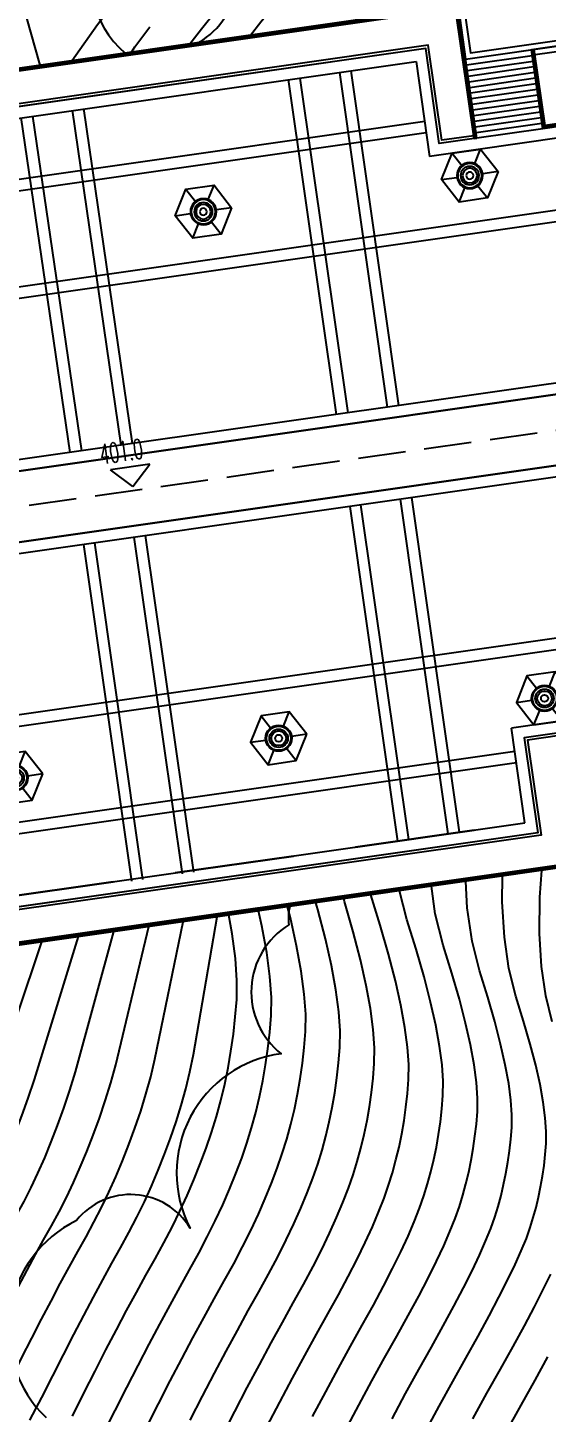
# Model space of a CAD drawing. Extents: x 351134 to 737836, y 2693212 to 3319468.
# Drawn here: x 497323 to 524668, y 3116116 to 3189061 of the extents above; entities that cross this region are included whole.
import ezdxf

# ---------------------------------------------------------------- set-up
doc = ezdxf.new("R2010")
doc.units = 0
doc.linetypes.add('DASH', pattern=[0.35, 0.25, -0.1])
for name, color, linetype in [('00000实测标高', 6, 'CONTINUOUS'), ('00景观层', 10, 'CONTINUOUS'), ('01佛教小品', 2, 'CONTINUOUS'), ('DGX', 8, 'CONTINUOUS'), ('绿化', 3, 'CONTINUOUS')]:
    doc.layers.add(name, color=color, linetype=linetype)
doc.styles.add('_TCH_DIM', font='txt.shx', dxfattribs={"width": 0.8, "height": 3.5, "bigfont": 'hztxt.shx'})
doc.linetypes.add('FENCELINE2', pattern='A,6.35,-2.54,[132,ltypeshp.shx,S=2.54,R=0,X=-2.54,Y=0],-2.54,25.4', length=36.83)

# ---------------------------------------------------------------- blocks, each defined once
blk = doc.blocks.new('gehjj')
at = {"layer": '01佛教小品', "color": 11, "linetype": 'Continuous'}
for p, q in [((565372, 2770611), (565676, 2771366)), ((564191, 2771154), (564693, 2770514)), ((563632, 2769762), (564438, 2769877)), ((566602, 2770186), (565796, 2770071)), ((564558, 2768582), (564861, 2769337)), ((565541, 2769434), (566043, 2768794))]:
    blk.add_line(p, q, dxfattribs=at)
at = {"layer": '01佛教小品', "color": 11, "linetype": 'Continuous', "flags": 128}
blk.add_lwpolyline([(566602, 2770186), (565676, 2771366), (564191, 2771154), (563632, 2769762), (564558, 2768582), (566043, 2768794)], close=True, dxfattribs=at)
at = {"layer": '01佛教小品', "color": 11, "linetype": 'Continuous'}
for radius in [686, 636, 486, 386, 186]:
    blk.add_circle((565117, 2769974), radius, dxfattribs=at)

msp = doc.modelspace()

# ---------------------------------------------------------------- linework, layer by layer
at = {"layer": '00000实测标高', "color": 6}
for p, q in [((503753, 3166087, -355302), (501674, 3165790, -355302)), ((502862, 3164899, -355302), (503753, 3166087, -355302)), ((502862, 3164899, -355302), (501674, 3165790, -355302))]:
    msp.add_line(p, q, dxfattribs=at)
at = {"layer": '00000实测标高', "color": 7, "linetype": 'DASH', "ltscale": 10000, "elevation": -355302, "flags": 128}
msp.add_lwpolyline([(369208, 3145600), (691743, 3191693)], dxfattribs=at)
at = {"layer": '00景观层', "linetype": 'Continuous'}
msp.add_line((523837, 3187901, -355302), (524410, 3183892, -355302), dxfattribs=at)
at = {"layer": '00景观层', "color": 250, "linetype": 'Continuous'}
for p, q in [((487223, 3182921, -355302), (517763, 3187286, -355302)), ((513574, 3168706, -355302), (511056, 3186327, -355302)), ((511650, 3186412, -355302), (514168, 3168791, -355302)), ((513729, 3186709, -355302), (516247, 3169088, -355302)), ((514323, 3186794, -355302), (516841, 3169173, -355302)), ((500252, 3184802, -355302), (502826, 3167170, -355302)), ((499559, 3166703, -355302), (496987, 3184325, -355302)), ((497581, 3184411, -355302), (500153, 3166788, -355302)), ((499659, 3184715, -355302), (502232, 3167085, -355302)), ((514268, 3163855, -355302), (516786, 3146234, -355302)), ((517380, 3146319, -355302), (514862, 3163940, -355302)), ((519459, 3146616, -355302), (516940, 3164237, -355302)), ((520053, 3146701, -355302), (517534, 3164322, -355302)), ((505465, 3144515, -355302), (502933, 3162235, -355302)), ((506059, 3144600, -355302), (503527, 3162320, -355302)), ((500260, 3161853, -355302), (502792, 3144133, -355302)), ((503386, 3144218, -355302), (500854, 3161938, -355302)), ((492953, 3142828, -355302), (523493, 3147193, -355302)), ((520820, 3146810, -355302), (514583, 3145919, -355302)), ((514583, 3145919, -355302), (520820, 3146810, -355302)), ((511316, 3145452, -355302), (505080, 3144561, -355302)), ((505080, 3144561, -355302), (511316, 3145452, -355302)), ((492953, 3142828, -355302), (501813, 3144094, -355302)), ((501813, 3144094, -355302), (495576, 3143203, -355302))]:
    msp.add_line(p, q, dxfattribs=at)
at = {"layer": '00景观层', "color": 7, "elevation": -355302, "flags": 128}
for points in [[(520966, 3183248), (519990, 3190079), (531127, 3191670), (533631, 3174148)], [(531509, 3188998), (531127, 3191670), (519990, 3190079), (520372, 3187406), (531657, 3189019)], [(520966, 3183248), (519969, 3190227), (486262, 3185410)], [(520818, 3183227), (519842, 3190058), (486283, 3185262)], [(520372, 3187406), (531509, 3188998)], [(528617, 3184493), (528044, 3188502), (523837, 3187901)], [(518986, 3182965), (518272, 3187965), (486545, 3183430)], [(520818, 3183227), (518986, 3182965), (518272, 3187965), (486545, 3183430)], [(527698, 3184210), (524431, 3183743), (523837, 3187901)], [(530874, 3168703), (528617, 3184493), (524558, 3183913), (523985, 3187922)], [(524431, 3183743), (520966, 3183248)], [(520818, 3183227), (520966, 3183248)], [(525288, 3151944), (523457, 3151683), (524172, 3146683), (492444, 3142149)], [(525288, 3151944), (526265, 3145114), (492706, 3140318)], [(525437, 3151966), (526434, 3144987), (492727, 3140169)], [(523457, 3151683), (524172, 3146683), (492444, 3142149)]]:
    msp.add_lwpolyline(points, dxfattribs=at)
at = {"layer": '00景观层', "color": 250, "linetype": 'Continuous', "elevation": -355302, "flags": 128}
msp.add_lwpolyline([(531170, 3189252), (530872, 3191331), (520330, 3189824), (520627, 3187745)], close=True, dxfattribs=at)
at = {"layer": '00景观层', "color": 1, "elevation": -355302, "flags": 128}
for points in [[(519969, 3190227), (476659, 3184038)], [(526434, 3144987), (483125, 3138797)]]:
    msp.add_lwpolyline(points, dxfattribs=at)
at = {"layer": '00景观层', "color": 31, "linetype": 'FENCELINE2', "ltscale": 150, "elevation": -355302, "flags": 128}
for points in [[(520892, 3183238), (519905, 3190142), (486272, 3185336)], [(530799, 3168693), (528554, 3184408), (524495, 3183828), (523911, 3187912)], [(525363, 3151955), (526349, 3145050), (492716, 3140244)]]:
    msp.add_lwpolyline(points, dxfattribs=at)
at = {"layer": '00景观层', "color": 250, "linetype": 'Continuous', "elevation": -355302, "flags": 128}
for points in [[(520797, 3183376), (519114, 3183135), (518399, 3188134), (486523, 3183579)], [(518272, 3187965), (488722, 3183742)], [(518272, 3187965), (488722, 3183742)], [(528320, 3184451), (527790, 3188163), (524028, 3187625)], [(517763, 3187286), (518477, 3182286)], [(520415, 3187109), (523879, 3187604)], [(520457, 3186812), (523922, 3187307)], [(520499, 3186515), (523964, 3187010)], [(520542, 3186218), (524007, 3186713)], [(520584, 3185921), (524049, 3186416)], [(520627, 3185624), (524092, 3186119)], [(520669, 3185327), (524134, 3185822)], [(520712, 3185030), (524176, 3185525)], [(520754, 3184733), (524219, 3185228)], [(520797, 3184436), (524261, 3184931)], [(518216, 3184118), (482875, 3179067)], [(520839, 3184139), (524304, 3184634)], [(520881, 3183842), (524346, 3184337)], [(520924, 3183545), (524389, 3184040)], [(518301, 3183524), (482960, 3178473)], [(527981, 3183645), (518477, 3182286)], [(528511, 3179932), (475967, 3172423)], [(528596, 3179338), (476356, 3171873)], [(529785, 3171023), (480189, 3163935)], [(529870, 3170429), (480273, 3163341)], [(480273, 3163341), (529870, 3170429)], [(530393, 3166766), (480797, 3159678)], [(480797, 3159678), (530393, 3166766)], [(530478, 3166172), (480882, 3159084)], [(531666, 3157856), (479426, 3150391)], [(531751, 3157262), (479207, 3149753)], [(532282, 3153550), (522778, 3152192)], [(523493, 3147193), (522778, 3152192)], [(525310, 3151796), (523627, 3151555), (524341, 3146556), (492465, 3142001)], [(522955, 3150955), (487614, 3145904)], [(523040, 3150361), (487699, 3145310)], [(524172, 3146683), (494622, 3142460)]]:
    msp.add_lwpolyline(points, dxfattribs=at)
at = {"layer": 'DGX', "color": 8, "linetype": 'Continuous', "elevation": -355302}
for points in [[(506326, 3188278, 0.489743), (507147, 3194986, 0.520567), (504764, 3197844, 0.520567), (498570, 3198320, 0.520567), (490231, 3204035, 0.520567), (488563, 3209750, 0.520567), (483560, 3216656, 0.520567), (480224, 3221418, 0.520567), (475459, 3222132, 0.520567), (471647, 3218799, 0.520567), (466882, 3216417, 0.520567), (460211, 3219989, 0.520567), (453064, 3218799, 0.520567), (441866, 3214989, 0.520567)], [(447346, 3202844, 0.520567), (455685, 3201892, 0.520567), (464262, 3200939, 0.520567), (471886, 3204987, 0.520567), (481177, 3197129, 0.520567), (485228, 3196653, 0.469007), (493447, 3194510, -0.4943), (500962, 3193898, 0.317498), (502444, 3187723, 0.317498)]]:
    msp.add_lwpolyline(points, format="xyb", dxfattribs=at)
at = {"layer": 'DGX', "color": 8, "linetype": 'Continuous'}
for points, elevation in [([(497983, 3187085), (495896, 3194495), (495476, 3195599), (494924, 3196787), (494368, 3197963), (493937, 3199030), (493632, 3199987), (493452, 3200834), (493397, 3201572), (493399, 3201585)], 43698), ([(499645, 3187323), (500996, 3189223), (501759, 3190213), (502508, 3191190), (503132, 3192085), (503632, 3192900), (504008, 3193632), (504260, 3194283), (504387, 3194852), (504390, 3195340), (504268, 3195747), (504126, 3196117), (504067, 3196497), (504090, 3196887), (504197, 3197286), (504201, 3197295)], 41698), ([(505857, 3188211), (506471, 3189002), (507253, 3189984), (507948, 3190855), (508554, 3191616), (509072, 3192266), (509503, 3192806), (509845, 3193235), (510099, 3193554), (510266, 3193762), (510381, 3193922), (510483, 3194096), (510521, 3194179)], 39698), ([(509042, 3188666), (509599, 3189365), (510155, 3190062), (510651, 3190684), (511087, 3191231), (511464, 3191704), (511782, 3192101), (512040, 3192424), (512255, 3192723), (512445, 3193048), (512517, 3193201)], 38698), ([(502779, 3187771), (502967, 3188049), (503742, 3189110)], 40698), ([(524931, 3136731), (524584, 3138093), (524360, 3139639), (524258, 3141368), (524278, 3143280), (524374, 3144692)], 27698), ([(516499, 3115828), (517214, 3117155), (517904, 3118413), (518568, 3119601), (519191, 3120718), (519755, 3121760), (520260, 3122728), (520707, 3123621), (521095, 3124439), (521423, 3125183), (521694, 3125852), (521905, 3126446), (522078, 3127007), (522234, 3127576), (522371, 3128153), (522492, 3128737), (522595, 3129330), (522680, 3129931), (522747, 3130539), (522797, 3131155), (522806, 3131827), (522753, 3132602), (522636, 3133481), (522456, 3134462), (522214, 3135547), (521908, 3136735), (521538, 3138027), (521106, 3139421), (520712, 3140972), (520457, 3142731), (520375, 3144121)], 29698), ([(518246, 3115116), (518985, 3116489), (519699, 3117791), (520386, 3119020), (521029, 3120172), (521610, 3121241), (522127, 3122225), (522581, 3123125), (522972, 3123942), (523301, 3124675), (523566, 3125324), (523768, 3125889), (523931, 3126416), (524077, 3126950), (524207, 3127492), (524320, 3128041), (524416, 3128598), (524496, 3129162), (524560, 3129733), (524606, 3130312), (524615, 3130943), (524565, 3131672), (524455, 3132497), (524286, 3133419), (524058, 3134437), (523771, 3135553), (523424, 3136766), (523018, 3138076), (522648, 3139532), (522408, 3141185), (522299, 3143034), (522314, 3144398)], 28698), ([(507537, 3114885), (508218, 3116207), (508877, 3117470), (509515, 3118673), (510131, 3119817), (510725, 3120901), (511298, 3121925), (511839, 3122901), (512338, 3123839), (512795, 3124739), (513210, 3125602), (513583, 3126426), (513914, 3127213), (514203, 3127962), (514451, 3128673), (514666, 3129371), (514859, 3130078), (515031, 3130795), (515180, 3131522), (515308, 3132258), (515414, 3133005), (515497, 3133761), (515559, 3134527), (515571, 3135362), (515505, 3136326), (515360, 3137418), (515136, 3138638), (514834, 3139986), (514454, 3141463), (513995, 3143068), (513953, 3143203)], 33698), ([(509912, 3115397), (510598, 3116710), (511261, 3117962), (511901, 3119151), (512520, 3120279), (513115, 3121344), (513677, 3122355), (514192, 3123319), (514661, 3124236), (515084, 3125106), (515461, 3125929), (515792, 3126705), (516076, 3127434), (516314, 3128117), (516519, 3128780), (516703, 3129452), (516866, 3130134), (517008, 3130826), (517129, 3131526), (517230, 3132236), (517310, 3132956), (517369, 3133684), (517380, 3134479), (517317, 3135395), (517179, 3136434), (516966, 3137594), (516679, 3138877), (516317, 3140281), (515881, 3141808), (515385, 3143408)], 32698), ([(512318, 3115951), (513007, 3117250), (513672, 3118486), (514314, 3119657), (514933, 3120763), (515515, 3121810), (516047, 3122800), (516528, 3123733), (516958, 3124611), (517339, 3125433), (517669, 3126198), (517948, 3126907), (518178, 3127560), (518372, 3128189), (518546, 3128827), (518701, 3129474), (518836, 3130130), (518951, 3130794), (519047, 3131468), (519122, 3132150), (519178, 3132841), (519189, 3133595), (519129, 3134464), (518998, 3135449), (518796, 3136550), (518524, 3137767), (518181, 3139099), (517767, 3140548), (517282, 3142112), (516898, 3143624)], 31698), ([(514039, 3115191), (514753, 3116539), (515443, 3117820), (516109, 3119035), (516751, 3120182), (517353, 3121264), (517901, 3122280), (518394, 3123231), (518833, 3124116), (519217, 3124936), (519546, 3125690), (519821, 3126379), (520041, 3127003), (520225, 3127598), (520390, 3128201), (520536, 3128813), (520664, 3129433), (520773, 3130062), (520863, 3130699), (520935, 3131345), (520988, 3131998), (520998, 3132711), (520941, 3133533), (520817, 3134465), (520626, 3135506), (520369, 3136657), (520044, 3137917), (519653, 3139287), (519194, 3140766), (518776, 3142411), (518566, 3143862)], 30698), ([(501282, 3114990), (501918, 3116258), (502536, 3117474), (503135, 3118638), (503715, 3119749), (504276, 3120807), (504818, 3121813), (505341, 3122767), (505845, 3123668), (506324, 3124538), (506775, 3125398), (507196, 3126248), (507587, 3127087), (507949, 3127917), (508282, 3128736), (508586, 3129545), (508860, 3130344), (509107, 3131144), (509328, 3131954), (509525, 3132777), (509696, 3133610), (509843, 3134455), (509964, 3135311), (510060, 3136178), (510131, 3137056), (510145, 3138014), (510068, 3139119), (509902, 3140371), (509646, 3141770), (509468, 3142562)], 36698), ([(503557, 3115340), (504203, 3116611), (504829, 3117828), (505436, 3118989), (506022, 3120096), (506589, 3121148), (507135, 3122145), (507662, 3123087), (508163, 3123992), (508629, 3124878), (509062, 3125745), (509462, 3126592), (509827, 3127420), (510160, 3128228), (510458, 3129017), (510723, 3129787), (510960, 3130553), (511172, 3131329), (511360, 3132116), (511524, 3132914), (511664, 3133723), (511780, 3134542), (511873, 3135372), (511941, 3136213), (511954, 3137130), (511880, 3138188), (511721, 3139386), (511476, 3140726), (511145, 3142206), (510997, 3142780)], 35698), ([(505870, 3115748), (506524, 3117017), (507156, 3118230), (507768, 3119385), (508360, 3120482), (508930, 3121523), (509480, 3122506), (510001, 3123447), (510483, 3124359), (510928, 3125242), (511336, 3126097), (511705, 3126923), (512037, 3127721), (512331, 3128490), (512587, 3129230), (512813, 3129962), (513015, 3130703), (513195, 3131455), (513352, 3132218), (513486, 3132990), (513597, 3133773), (513685, 3134567), (513750, 3135370), (513762, 3136246), (513693, 3137257), (513540, 3138402), (513306, 3139682), (512989, 3141096), (512590, 3142645), (512491, 3142994)], 34698), ([(492893, 3115675), (493624, 3116759), (494274, 3117832), (494843, 3118896), (495363, 3119933), (495869, 3120927), (496358, 3121879), (496832, 3122787), (497291, 3123653), (497734, 3124475), (498162, 3125255), (498574, 3125992), (498972, 3126721), (499357, 3127477), (499730, 3128259), (500090, 3129068), (500438, 3129904), (500773, 3130766), (501096, 3131656), (501405, 3132571), (501694, 3133507), (501954, 3134456), (503695, 3141737)], 40698), ([(495165, 3115663), (495852, 3116797), (496452, 3117919), (497002, 3119014), (497536, 3120064), (498053, 3121068), (498553, 3122027), (499037, 3122941), (499505, 3123810), (499957, 3124633), (500392, 3125411), (500810, 3126175), (501212, 3126957), (501597, 3127756), (501965, 3128573), (502316, 3129407), (502650, 3130259), (502968, 3131128), (503269, 3132015), (503547, 3132916), (503797, 3133831), (504019, 3134758), (505508, 3141996)], 39698), ([(497430, 3115761), (498062, 3116943), (498641, 3118096), (499202, 3119201), (499747, 3120258), (500274, 3121268), (500784, 3122230), (501276, 3123144), (501751, 3124011), (502209, 3124830), (502648, 3125630), (503066, 3126437), (503463, 3127253), (503839, 3128078), (504194, 3128910), (504528, 3129751), (504841, 3130600), (505133, 3131458), (505400, 3132325), (505641, 3133205), (505854, 3134098), (506040, 3135002), (507297, 3142252)], 38698), ([(499672, 3115967), (500280, 3117177), (500869, 3118338), (501441, 3119448), (501994, 3120508), (502530, 3121519), (503047, 3122479), (503546, 3123389), (504027, 3124249), (504486, 3125084), (504920, 3125918), (505329, 3126750), (505713, 3127582), (506072, 3128413), (506405, 3129243), (506713, 3130073), (506996, 3130901), (507253, 3131735), (507485, 3132580), (507690, 3133437), (507868, 3134306), (508021, 3135187), (508147, 3136079), (508248, 3136983), (508322, 3137899), (508336, 3138898), (508256, 3140050), (508083, 3141355), (507903, 3142338)], 37698), ([(488376, 3116035), (489169, 3117016), (489890, 3117987), (490540, 3118950), (491118, 3119904), (491623, 3120849), (492086, 3121770), (492535, 3122654), (492970, 3123499), (493391, 3124306), (493799, 3125075), (494192, 3125806), (494572, 3126499), (494939, 3127154), (495296, 3127812), (495649, 3128516), (495997, 3129265), (496342, 3130058), (496682, 3130897), (497018, 3131781), (497350, 3132711), (497678, 3133685), (500000, 3141209)], 42698), ([(490625, 3115799), (491392, 3116831), (492082, 3117854), (492696, 3118868), (493233, 3119872), (493725, 3120852), (494202, 3121790), (494664, 3122689), (495112, 3123547), (495545, 3124364), (495963, 3125141), (496367, 3125877), (496756, 3126573), (497134, 3127267), (497503, 3127996), (497864, 3128762), (498216, 3129563), (498560, 3130401), (498896, 3131274), (499223, 3132183), (499542, 3133128), (499841, 3134098), (501858, 3141474)], 41698), ([(485280, 3115451), (486158, 3116386), (486970, 3117314), (487713, 3118232), (488389, 3119143), (488998, 3120045), (489539, 3120939), (490013, 3121825), (490447, 3122689), (490868, 3123517), (491276, 3124309), (491671, 3125066), (492053, 3125787), (492422, 3126472), (492778, 3127121), (493121, 3127735), (493458, 3128358), (493794, 3129036), (494131, 3129767), (494468, 3130554), (494804, 3131394), (495141, 3132289), (495478, 3133238), (498059, 3140931)], 43698), ([(520756, 3115824), (521493, 3117169), (522204, 3118439), (522867, 3119627), (523464, 3120721), (523993, 3121722), (524455, 3122630), (524850, 3123445)], 27698), ([(522527, 3115158), (523288, 3116546), (524022, 3117858), (524706, 3119081)], 26698)]:
    msp.add_lwpolyline(points, dxfattribs=dict(at, elevation=elevation))
at = {"layer": '绿化', "color": 7, "elevation": -355302, "flags": 128}
msp.add_lwpolyline([(531191, 3191755), (537635, 3146663), (492716, 3140244), (486272, 3185336)], close=True, dxfattribs=at)
at = {"layer": '绿化', "linetype": 'Continuous', "flags": 128}
for points, elevation in [([(511110, 3142797, 0.083457), (511061, 3141825, 0.520567), (510662, 3135042, 0.520567), (505871, 3125865, 0.520567), (499883, 3126264, 0.520567), (498286, 3115890, 0.520567)], -279102), ([(447904, 3100986, 0.520567), (453002, 3101714, 0.520567), (458830, 3101714, 0.520567), (461257, 3096618, 0.520567), (465142, 3094191, 0.520567), (471940, 3097589, 0.520567), (477039, 3101471, 0.520567), (478981, 3099287, 0.520567), (488693, 3094919, 0.520567), (494520, 3095647, 0.520567), (498162, 3100015, 0.520567), (500833, 3105840, 0.520567), (500347, 3110936, 0.520567), (497677, 3112392, 0.520567), (491850, 3116032, 0.520567), (489179, 3114818, 0.520567), (486508, 3110693, 0.520567), (474854, 3114818, 0.520567), (472183, 3115304, 0.520567), (470484, 3117002, 0.520567), (463685, 3118944, 0.421301), (450942, 3118117, 0.347673)], -355302)]:
    msp.add_lwpolyline(points, format="xyb", dxfattribs=dict(at, elevation=elevation))

# ---------------------------------------------------------------- block references
at = {"layer": '00景观层', "color": 7, "xscale": -1, "rotation": 196.2661981874301}
for p in [(-797775, 5682080, -355302), (-811797, 5680177, -355302)]:
    msp.add_blockref('gehjj', p, dxfattribs=at)
at = {"layer": '00景观层', "color": 7}
for p in [(-40592, 383781, -355302), (-54586, 381680, -355302), (-68480, 379593, -355302)]:
    msp.add_blockref('gehjj', p, dxfattribs=at)

# ---------------------------------------------------------------- texts
at = {"layer": '00000实测标高', "color": 6, "style": '_TCH_DIM', "width": 0.564706}
msp.add_text('401.0', height=1041.2, rotation=8.1331, dxfattribs=at).set_placement((501199, 3166076, -355302))

doc.saveas('drawing.dxf')
